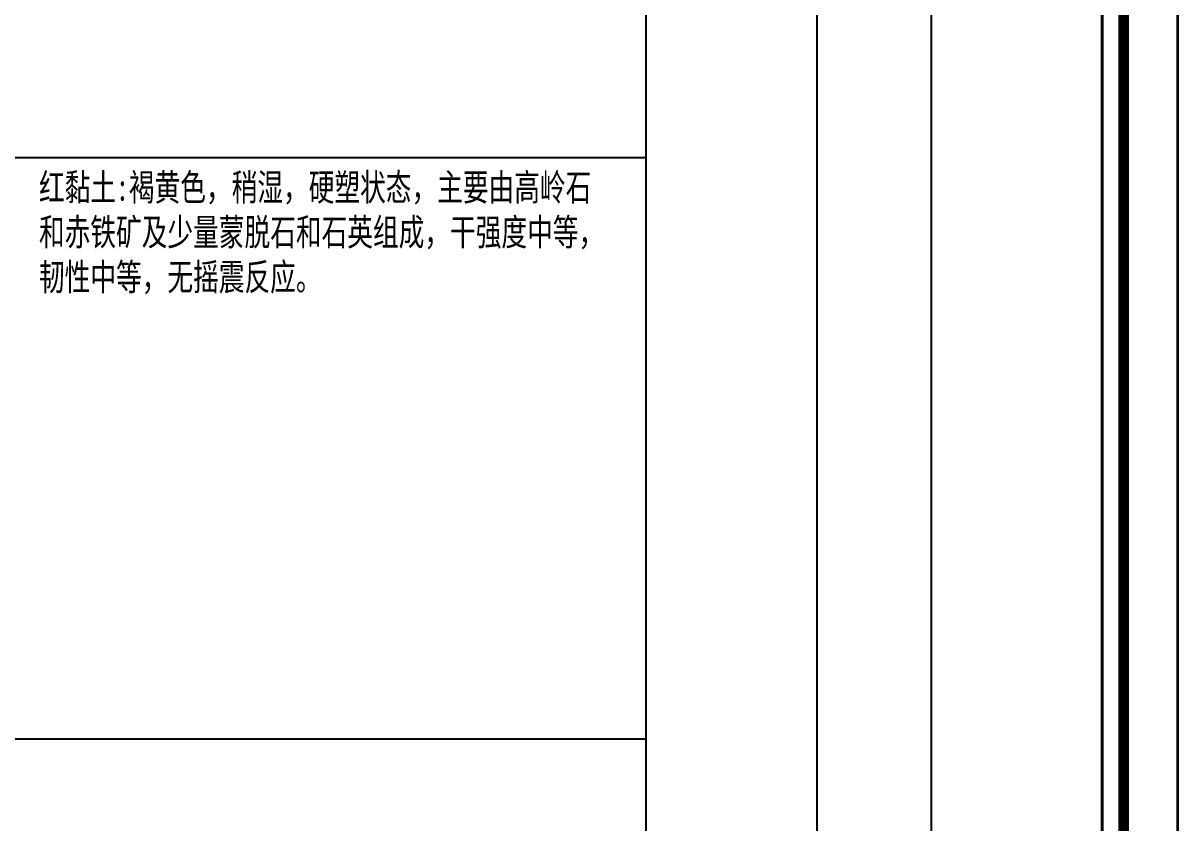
# Model space of a CAD drawing. Extents: x -27 to 2779, y -202 to 95.
# Drawn here: x 783.7 to 891.1, y -127.8 to -53.5 of the extents above; entities that cross this region are included whole.
import ezdxf

# ---------------------------------------------------------------- set-up
doc = ezdxf.new("R2010")
doc.units = 0
doc.header["$MEASUREMENT"] = 0
doc.layers.add('ZZT_TC', color=7, linetype='Continuous')
doc.styles.add('BODYCONTENT', font='simfang.ttf', dxfattribs={"width": 0.7, "height": 2.5})

# ---------------------------------------------------------------- blocks, each defined once
blk = doc.blocks.new('block4', base_point=(27, 229))
for points, const_width in [([(0, 0), (210, 0), (210, 297), (0, 297)], 0.25), ([(25, 5), (205, 5), (205, 292), (25, 292)], 1), ([(27, 265), (203, 265), (203, 17), (27, 17)], 0.3)]:
    blk.add_lwpolyline(points, close=True, dxfattribs=dict(const_width=const_width))

msp = doc.modelspace()

# ---------------------------------------------------------------- linework, layer by layer
at = {"layer": 'ZZT_TC'}
for p, q in [((841.59, 27), (841.59, -185)), ((857.49, 27), (857.49, -185)), ((868.1, 27), (868.1, -185)), ((884, 27), (884, -185)), ((782.22, -66), (841.59, -66)), ((782.22, -120), (841.59, -120))]:
    msp.add_line(p, q, dxfattribs=at)
at = {"layer": 'ZZT_TC', "color": 7, "const_width": 0.3, "flags": 128}
msp.add_lwpolyline([(708, 27), (884, 27), (884, -185), (708, -185)], close=True, dxfattribs=at)

# ---------------------------------------------------------------- block references
at = {"layer": 'ZZT_TC'}
msp.add_blockref('block4', (708, 27), dxfattribs=at)

# ---------------------------------------------------------------- texts
at = {"layer": 'ZZT_TC', "color": 7, "insert": (785.22, -67.5), "char_height": 2.5, "width": 53.3735, "attachment_point": 1, "style": 'BODYCONTENT'}
msp.add_mtext('红黏土:褐黄色，稍湿，硬塑状态，主要由高岭石和赤铁矿及少量蒙脱石和石英组成，干强度中等，韧性中等，无摇震反应。', dxfattribs=at)

doc.saveas('drawing.dxf')
